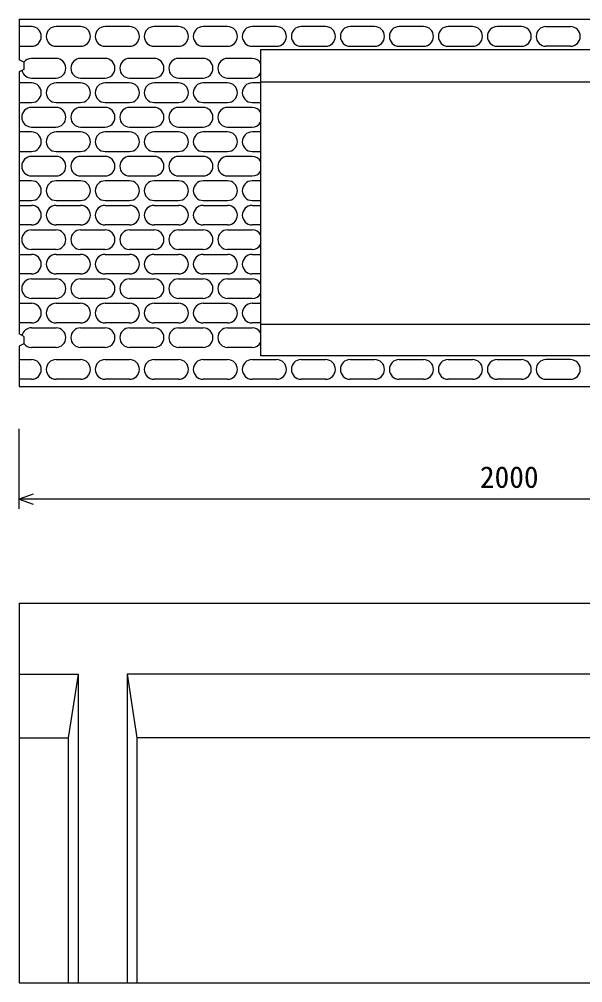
# Model space of a CAD drawing. Units: millimetres, scale not verified. Extents: x -16800 to 16800, y -5940 to 5940.
# Drawn here: x -9754 to -8604, y 1610 to 3577 of the extents above; entities that cross this region are included whole.
import ezdxf
from ezdxf.enums import TextEntityAlignment as Align

# ---------------------------------------------------------------- set-up
doc = ezdxf.new("R2010")
doc.units = ezdxf.units.MM
doc.header["$LTSCALE"] = 20
for name, color, linetype, lineweight in [('0-0_DIM', 7, 'Continuous', 25), ('0-2_HATCH', 6, 'Continuous', 25), ('0-5_OUTLINE', 3, 'Continuous', 25)]:
    doc.layers.add(name, color=color, linetype=linetype, lineweight=lineweight)
doc.styles.add('ＭＳ ゴシック', font='')
doc.styles.get('ＭＳ ゴシック').set_extended_font_data('MS Gothic')

msp = doc.modelspace()

# ---------------------------------------------------------------- linework, layer by layer
at = {"layer": '0-0_DIM'}
for p, q in [((-9753.82, 2576.92), (-9753.82, 2740.68)), ((-7753.82, 2596.92), (-9753.82, 2596.92))]:
    msp.add_line(p, q, dxfattribs=at)
msp.add_lwpolyline([(-9725.63, 2607.18), (-9753.82, 2596.92), (-9725.63, 2586.66)], dxfattribs=at)
at = {"layer": '0-2_HATCH'}
for p, q in [((-9728.82, 3561.84), (-9753.82, 3561.84)), ((-9628.64, 3561.84), (-9678.64, 3561.84)), ((-9528.64, 3561.84), (-9578.64, 3561.84)), ((-9428.64, 3561.84), (-9478.64, 3561.84)), ((-9328.64, 3561.84), (-9378.64, 3561.84)), ((-9228.64, 3561.84), (-9278.64, 3561.84)), ((-9128.64, 3561.84), (-9178.64, 3561.84)), ((-9028.64, 3561.84), (-9078.64, 3561.84)), ((-8928.64, 3561.84), (-8978.64, 3561.84)), ((-8828.64, 3561.84), (-8878.64, 3561.84)), ((-8729.01, 3561.84), (-8778.64, 3561.84)), ((-8679.01, 3561.84), (-8629.01, 3561.84)), ((-9753.82, 3521.84), (-9728.82, 3521.84)), ((-9678.64, 3521.84), (-9628.64, 3521.84)), ((-9578.64, 3521.84), (-9528.64, 3521.84)), ((-9478.64, 3521.84), (-9428.64, 3521.84)), ((-9378.64, 3521.84), (-9328.64, 3521.84)), ((-9278.64, 3521.84), (-9228.64, 3521.84)), ((-9178.64, 3521.84), (-9128.64, 3521.84)), ((-9078.64, 3521.84), (-9028.64, 3521.84)), ((-8978.64, 3521.84), (-8928.64, 3521.84)), ((-8878.64, 3521.84), (-8828.64, 3521.84)), ((-8778.64, 3521.84), (-8729.01, 3521.84)), ((-8629.01, 3521.84), (-8679.01, 3521.84)), ((-9678.82, 3496.84), (-9728.82, 3496.84)), ((-9578.64, 3496.84), (-9628.64, 3496.84)), ((-9478.64, 3496.84), (-9528.64, 3496.84)), ((-9378.64, 3496.84), (-9428.64, 3496.84)), ((-9278.64, 3496.84), (-9328.64, 3496.84)), ((-9728.82, 3446.84), (-9753.82, 3446.84)), ((-9728.82, 3456.84), (-9678.82, 3456.84)), ((-9628.64, 3446.84), (-9678.64, 3446.84)), ((-9628.64, 3456.84), (-9578.64, 3456.84)), ((-9528.64, 3446.84), (-9578.64, 3446.84)), ((-9528.64, 3456.84), (-9478.64, 3456.84)), ((-9428.64, 3446.84), (-9478.64, 3446.84)), ((-9428.64, 3456.84), (-9378.64, 3456.84)), ((-9328.64, 3446.84), (-9378.64, 3446.84)), ((-9328.64, 3456.84), (-9278.64, 3456.84)), ((-9261.32, 3446.84), (-9278.64, 3446.84)), ((-9753.82, 3406.84), (-9728.82, 3406.84)), ((-9678.64, 3406.84), (-9628.64, 3406.84)), ((-9578.64, 3406.84), (-9528.64, 3406.84)), ((-9478.64, 3406.84), (-9428.64, 3406.84)), ((-9378.64, 3406.84), (-9328.64, 3406.84)), ((-9278.64, 3406.84), (-9261.32, 3406.84)), ((-9678.82, 3396.84), (-9728.82, 3396.84)), ((-9578.64, 3396.84), (-9628.64, 3396.84)), ((-9478.64, 3396.84), (-9528.64, 3396.84)), ((-9378.64, 3396.84), (-9428.64, 3396.84)), ((-9278.64, 3396.84), (-9328.64, 3396.84)), ((-9728.82, 3346.84), (-9753.82, 3346.84)), ((-9728.82, 3356.84), (-9678.82, 3356.84)), ((-9628.64, 3346.84), (-9678.64, 3346.84)), ((-9628.64, 3356.84), (-9578.64, 3356.84)), ((-9528.64, 3346.84), (-9578.64, 3346.84)), ((-9528.64, 3356.84), (-9478.64, 3356.84)), ((-9428.64, 3346.84), (-9478.64, 3346.84)), ((-9428.64, 3356.84), (-9378.64, 3356.84)), ((-9328.64, 3346.84), (-9378.64, 3346.84)), ((-9328.64, 3356.84), (-9278.64, 3356.84)), ((-9261.32, 3346.84), (-9278.64, 3346.84)), ((-9753.82, 3306.84), (-9728.82, 3306.84)), ((-9678.64, 3306.84), (-9628.64, 3306.84)), ((-9578.64, 3306.84), (-9528.64, 3306.84)), ((-9478.64, 3306.84), (-9428.64, 3306.84)), ((-9378.64, 3306.84), (-9328.64, 3306.84)), ((-9278.64, 3306.84), (-9261.32, 3306.84)), ((-9678.82, 3296.84), (-9728.82, 3296.84)), ((-9578.64, 3296.84), (-9628.64, 3296.84)), ((-9478.64, 3296.84), (-9528.64, 3296.84)), ((-9378.64, 3296.84), (-9428.64, 3296.84)), ((-9278.64, 3296.84), (-9328.64, 3296.84)), ((-9728.82, 3246.84), (-9753.82, 3246.84)), ((-9728.82, 3256.84), (-9678.82, 3256.84)), ((-9628.64, 3246.84), (-9678.64, 3246.84)), ((-9628.64, 3256.84), (-9578.64, 3256.84)), ((-9528.64, 3246.84), (-9578.64, 3246.84)), ((-9528.64, 3256.84), (-9478.64, 3256.84)), ((-9428.64, 3246.84), (-9478.64, 3246.84)), ((-9428.64, 3256.84), (-9378.64, 3256.84)), ((-9328.64, 3246.84), (-9378.64, 3246.84)), ((-9328.64, 3256.84), (-9278.64, 3256.84)), ((-9261.32, 3246.84), (-9278.64, 3246.84)), ((-9753.82, 3206.84), (-9728.82, 3206.84)), ((-9678.64, 3206.84), (-9628.64, 3206.84)), ((-9578.64, 3206.84), (-9528.64, 3206.84)), ((-9478.64, 3206.84), (-9428.64, 3206.84)), ((-9378.64, 3206.84), (-9328.64, 3206.84)), ((-9278.64, 3206.84), (-9261.32, 3206.84)), ((-9753.82, 3196.84), (-9728.82, 3196.84)), ((-9678.64, 3196.84), (-9628.64, 3196.84)), ((-9578.64, 3196.84), (-9528.64, 3196.84)), ((-9478.64, 3196.84), (-9428.64, 3196.84)), ((-9378.64, 3196.84), (-9328.64, 3196.84)), ((-9278.64, 3196.84), (-9261.32, 3196.84)), ((-9728.82, 3156.84), (-9753.82, 3156.84)), ((-9628.64, 3156.84), (-9678.64, 3156.84)), ((-9528.64, 3156.84), (-9578.64, 3156.84)), ((-9428.64, 3156.84), (-9478.64, 3156.84)), ((-9328.64, 3156.84), (-9378.64, 3156.84)), ((-9261.32, 3156.84), (-9278.64, 3156.84)), ((-9728.82, 3146.84), (-9678.82, 3146.84)), ((-9628.64, 3146.84), (-9578.64, 3146.84)), ((-9528.64, 3146.84), (-9478.64, 3146.84)), ((-9428.64, 3146.84), (-9378.64, 3146.84)), ((-9328.64, 3146.84), (-9278.64, 3146.84)), ((-9753.82, 3096.84), (-9728.82, 3096.84)), ((-9678.82, 3106.84), (-9728.82, 3106.84)), ((-9678.64, 3096.84), (-9628.64, 3096.84)), ((-9578.64, 3106.84), (-9628.64, 3106.84)), ((-9578.64, 3096.84), (-9528.64, 3096.84)), ((-9478.64, 3106.84), (-9528.64, 3106.84)), ((-9478.64, 3096.84), (-9428.64, 3096.84)), ((-9378.64, 3106.84), (-9428.64, 3106.84)), ((-9378.64, 3096.84), (-9328.64, 3096.84)), ((-9278.64, 3106.84), (-9328.64, 3106.84)), ((-9278.64, 3096.84), (-9261.32, 3096.84)), ((-9728.82, 3056.84), (-9753.82, 3056.84)), ((-9628.64, 3056.84), (-9678.64, 3056.84)), ((-9528.64, 3056.84), (-9578.64, 3056.84)), ((-9428.64, 3056.84), (-9478.64, 3056.84)), ((-9328.64, 3056.84), (-9378.64, 3056.84)), ((-9261.32, 3056.84), (-9278.64, 3056.84)), ((-9728.82, 3046.84), (-9678.82, 3046.84)), ((-9628.64, 3046.84), (-9578.64, 3046.84)), ((-9528.64, 3046.84), (-9478.64, 3046.84)), ((-9428.64, 3046.84), (-9378.64, 3046.84)), ((-9328.64, 3046.84), (-9278.64, 3046.84)), ((-9753.82, 2996.84), (-9728.82, 2996.84)), ((-9678.82, 3006.84), (-9728.82, 3006.84)), ((-9678.64, 2996.84), (-9628.64, 2996.84)), ((-9578.64, 3006.84), (-9628.64, 3006.84)), ((-9578.64, 2996.84), (-9528.64, 2996.84)), ((-9478.64, 3006.84), (-9528.64, 3006.84)), ((-9478.64, 2996.84), (-9428.64, 2996.84)), ((-9378.64, 3006.84), (-9428.64, 3006.84)), ((-9378.64, 2996.84), (-9328.64, 2996.84)), ((-9278.64, 3006.84), (-9328.64, 3006.84)), ((-9278.64, 2996.84), (-9261.32, 2996.84)), ((-9728.82, 2956.84), (-9753.82, 2956.84)), ((-9628.64, 2956.84), (-9678.64, 2956.84)), ((-9528.64, 2956.84), (-9578.64, 2956.84)), ((-9428.64, 2956.84), (-9478.64, 2956.84)), ((-9328.64, 2956.84), (-9378.64, 2956.84)), ((-9261.32, 2956.84), (-9278.64, 2956.84)), ((-9728.82, 2946.84), (-9678.82, 2946.84)), ((-9628.64, 2946.84), (-9578.64, 2946.84)), ((-9528.64, 2946.84), (-9478.64, 2946.84)), ((-9428.64, 2946.84), (-9378.64, 2946.84)), ((-9328.64, 2946.84), (-9278.64, 2946.84)), ((-9678.82, 2906.84), (-9728.82, 2906.84)), ((-9578.64, 2906.84), (-9628.64, 2906.84)), ((-9478.64, 2906.84), (-9528.64, 2906.84)), ((-9378.64, 2906.84), (-9428.64, 2906.84)), ((-9278.64, 2906.84), (-9328.64, 2906.84)), ((-9753.82, 2881.84), (-9728.82, 2881.84)), ((-9678.64, 2881.84), (-9628.64, 2881.84)), ((-9578.64, 2881.84), (-9528.64, 2881.84)), ((-9478.64, 2881.84), (-9428.64, 2881.84)), ((-9378.64, 2881.84), (-9328.64, 2881.84)), ((-9278.64, 2881.84), (-9228.64, 2881.84)), ((-9178.64, 2881.84), (-9128.64, 2881.84)), ((-9078.64, 2881.84), (-9028.64, 2881.84)), ((-8978.64, 2881.84), (-8928.64, 2881.84)), ((-8878.64, 2881.84), (-8828.64, 2881.84)), ((-8778.64, 2881.84), (-8729.01, 2881.84)), ((-8629.01, 2881.84), (-8679.01, 2881.84)), ((-9728.82, 2841.84), (-9753.82, 2841.84)), ((-9628.64, 2841.84), (-9678.64, 2841.84)), ((-9528.64, 2841.84), (-9578.64, 2841.84)), ((-9428.64, 2841.84), (-9478.64, 2841.84)), ((-9328.64, 2841.84), (-9378.64, 2841.84)), ((-9228.64, 2841.84), (-9278.64, 2841.84)), ((-9128.64, 2841.84), (-9178.64, 2841.84)), ((-9028.64, 2841.84), (-9078.64, 2841.84)), ((-8928.64, 2841.84), (-8978.64, 2841.84)), ((-8828.64, 2841.84), (-8878.64, 2841.84)), ((-8729.01, 2841.84), (-8778.64, 2841.84)), ((-8679.01, 2841.84), (-8629.01, 2841.84))]:
    msp.add_line(p, q, dxfattribs=at)
for centre, start, end in [((-9728.82, 3541.84), 270, 90), ((-9678.64, 3541.84), 90, 270), ((-9628.64, 3541.84), 270, 90), ((-9578.64, 3541.84), 90, 270), ((-9528.64, 3541.84), 270, 90), ((-9478.64, 3541.84), 90, 270), ((-9428.64, 3541.84), 270, 90), ((-9378.64, 3541.84), 90, 270), ((-9328.64, 3541.84), 270, 90), ((-9278.64, 3541.84), 90, 270), ((-9228.64, 3541.84), 270, 90), ((-9178.64, 3541.84), 90, 270), ((-9128.64, 3541.84), 270, 90), ((-9078.64, 3541.84), 90, 270), ((-9028.64, 3541.84), 270, 90), ((-8978.64, 3541.84), 90, 270), ((-8928.64, 3541.84), 270, 90), ((-8878.64, 3541.84), 90, 270), ((-8828.64, 3541.84), 270, 90), ((-8778.64, 3541.84), 90, 270), ((-8729.01, 3541.84), 270, 90), ((-8679.01, 3541.84), 90, 270), ((-8629.01, 3541.84), 270, 90), ((-9728.82, 3476.84), 90, 142.00164), ((-9678.82, 3476.84), 270, 90), ((-9628.64, 3476.84), 90, 270), ((-9578.64, 3476.84), 270, 90), ((-9528.64, 3476.84), 90, 270), ((-9478.64, 3476.84), 270, 90), ((-9428.64, 3476.84), 90, 270), ((-9378.64, 3476.84), 270, 90), ((-9328.64, 3476.84), 90, 270), ((-9278.64, 3476.84), 30.02692, 90), ((-9728.82, 3476.84), 192.83871, 270), ((-9278.64, 3476.84), 270, 329.97733), ((-9728.82, 3426.84), 270, 90), ((-9678.64, 3426.84), 90, 270), ((-9628.64, 3426.84), 270, 90), ((-9578.64, 3426.84), 90, 270), ((-9528.64, 3426.84), 270, 90), ((-9478.64, 3426.84), 90, 270), ((-9428.64, 3426.84), 270, 90), ((-9378.64, 3426.84), 90, 270), ((-9328.64, 3426.84), 270, 90), ((-9278.64, 3426.84), 90, 270), ((-9728.82, 3376.84), 90.28109, 270), ((-9678.82, 3376.84), 270, 90), ((-9628.64, 3376.84), 90, 270), ((-9578.64, 3376.84), 270, 90), ((-9528.64, 3376.84), 90, 270), ((-9478.64, 3376.84), 270, 90), ((-9428.64, 3376.84), 90, 270), ((-9378.64, 3376.84), 270, 90), ((-9328.64, 3376.84), 90, 270), ((-9278.64, 3376.84), 30.02692, 90), ((-9278.64, 3376.84), 270, 329.97733), ((-9728.82, 3326.84), 270, 90), ((-9678.64, 3326.84), 90, 270), ((-9628.64, 3326.84), 270, 90), ((-9578.64, 3326.84), 90, 270), ((-9528.64, 3326.84), 270, 90), ((-9478.64, 3326.84), 90, 270), ((-9428.64, 3326.84), 270, 90), ((-9378.64, 3326.84), 90, 270), ((-9328.64, 3326.84), 270, 90), ((-9278.64, 3326.84), 90, 270), ((-9728.82, 3276.84), 90.28109, 270), ((-9678.82, 3276.84), 270, 90), ((-9628.64, 3276.84), 90, 270), ((-9578.64, 3276.84), 270, 90), ((-9528.64, 3276.84), 90, 270), ((-9478.64, 3276.84), 270, 90), ((-9428.64, 3276.84), 90, 270), ((-9378.64, 3276.84), 270, 90), ((-9328.64, 3276.84), 90, 270), ((-9278.64, 3276.84), 30.02692, 90), ((-9278.64, 3276.84), 270, 329.97733), ((-9728.82, 3226.84), 270, 90), ((-9678.64, 3226.84), 90, 270), ((-9628.64, 3226.84), 270, 90), ((-9578.64, 3226.84), 90, 270), ((-9528.64, 3226.84), 270, 90), ((-9478.64, 3226.84), 90, 270), ((-9428.64, 3226.84), 270, 90), ((-9378.64, 3226.84), 90, 270), ((-9328.64, 3226.84), 270, 90), ((-9278.64, 3226.84), 90, 270), ((-9728.82, 3176.84), 270, 90), ((-9678.64, 3176.84), 90, 270), ((-9628.64, 3176.84), 270, 90), ((-9578.64, 3176.84), 90, 270), ((-9528.64, 3176.84), 270, 90), ((-9478.64, 3176.84), 90, 270), ((-9428.64, 3176.84), 270, 90), ((-9378.64, 3176.84), 90, 270), ((-9328.64, 3176.84), 270, 90), ((-9278.64, 3176.84), 90, 270), ((-9728.82, 3126.84), 90, 270), ((-9678.82, 3126.84), 270, 90), ((-9628.64, 3126.84), 90, 270), ((-9578.64, 3126.84), 270, 90), ((-9528.64, 3126.84), 90, 270), ((-9478.64, 3126.84), 270, 90), ((-9428.64, 3126.84), 90, 270), ((-9378.64, 3126.84), 270, 90), ((-9328.64, 3126.84), 90, 270), ((-9278.64, 3126.84), 30.02267, 90), ((-9278.64, 3126.84), 270, 329.97308), ((-9728.82, 3076.84), 270, 90), ((-9678.64, 3076.84), 90, 270), ((-9628.64, 3076.84), 270, 90), ((-9578.64, 3076.84), 90, 270), ((-9528.64, 3076.84), 270, 90), ((-9478.64, 3076.84), 90, 270), ((-9428.64, 3076.84), 270, 90), ((-9378.64, 3076.84), 90, 270), ((-9328.64, 3076.84), 270, 90), ((-9278.64, 3076.84), 90, 270), ((-9728.82, 3026.84), 90, 270), ((-9678.82, 3026.84), 270, 90), ((-9628.64, 3026.84), 90, 270), ((-9578.64, 3026.84), 270, 90), ((-9528.64, 3026.84), 90, 270), ((-9478.64, 3026.84), 270, 90), ((-9428.64, 3026.84), 90, 270), ((-9378.64, 3026.84), 270, 90), ((-9328.64, 3026.84), 90, 270), ((-9278.64, 3026.84), 30.02267, 90), ((-9278.64, 3026.84), 270, 329.97308), ((-9728.82, 2976.84), 270, 90), ((-9678.64, 2976.84), 90, 270), ((-9628.64, 2976.84), 270, 90), ((-9578.64, 2976.84), 90, 270), ((-9528.64, 2976.84), 270, 90), ((-9478.64, 2976.84), 90, 270), ((-9428.64, 2976.84), 270, 90), ((-9378.64, 2976.84), 90, 270), ((-9328.64, 2976.84), 270, 90), ((-9278.64, 2976.84), 90, 270), ((-9728.82, 2926.84), 90, 167.16129), ((-9678.82, 2926.84), 270, 90), ((-9628.64, 2926.84), 90, 270), ((-9578.64, 2926.84), 270, 90), ((-9528.64, 2926.84), 90, 270), ((-9478.64, 2926.84), 270, 90), ((-9428.64, 2926.84), 90, 270), ((-9378.64, 2926.84), 270, 90), ((-9328.64, 2926.84), 90, 270), ((-9278.64, 2926.84), 30.02267, 90), ((-9728.82, 2926.84), 217.99836, 270), ((-9278.64, 2926.84), 270, 329.97308), ((-9728.82, 2861.84), 270, 90), ((-9678.64, 2861.84), 90, 270), ((-9628.64, 2861.84), 270, 90), ((-9578.64, 2861.84), 90, 270), ((-9528.64, 2861.84), 270, 90), ((-9478.64, 2861.84), 90, 270), ((-9428.64, 2861.84), 270, 90), ((-9378.64, 2861.84), 90, 270), ((-9328.64, 2861.84), 270, 90), ((-9278.64, 2861.84), 90, 270), ((-9228.64, 2861.84), 270, 90), ((-9178.64, 2861.84), 90, 270), ((-9128.64, 2861.84), 270, 90), ((-9078.64, 2861.84), 90, 270), ((-9028.64, 2861.84), 270, 90), ((-8978.64, 2861.84), 90, 270), ((-8928.64, 2861.84), 270, 90), ((-8878.64, 2861.84), 90, 270), ((-8828.64, 2861.84), 270, 90), ((-8778.64, 2861.84), 90, 270), ((-8729.01, 2861.84), 270, 90), ((-8679.01, 2861.84), 90, 270), ((-8629.01, 2861.84), 270, 90)]:
    msp.add_arc(centre, 20, start, end, dxfattribs=at)
at = {"layer": '0-5_OUTLINE'}
for p, q in [((-9753.82, 3576.84), (-7753.82, 3576.84)), ((-9753.82, 3576.84), (-9753.82, 3494.35)), ((-9261.32, 3514.34), (-9261.32, 2889.34)), ((-8246.32, 3514.34), (-9261.32, 3514.34)), ((-9744.82, 3489.35), (-9753.82, 3494.35)), ((-9261.32, 3449.34), (-8246.32, 3449.34)), ((-9261.32, 2954.34), (-8246.32, 2954.34)), ((-9744.82, 2929.34), (-9753.82, 2934.34)), ((-9744.82, 2914.34), (-9753.82, 2909.34)), ((-9744.82, 2929.34), (-9744.82, 2914.34)), ((-9753.82, 2909.34), (-9753.82, 2826.84)), ((-8246.32, 2889.34), (-9261.32, 2889.34)), ((-9753.82, 2826.84), (-7753.82, 2826.84)), ((-9753.82, 2384.63), (-7753.82, 2384.63)), ((-9753.82, 2384.63), (-9753.82, 1609.63)), ((-9753.82, 2239.63), (-9633.82, 2239.63)), ((-9633.82, 2239.63), (-9653.82, 2109.63)), ((-9633.82, 2239.63), (-9633.82, 1609.63)), ((-9533.82, 2239.63), (-9533.82, 1609.63)), ((-9533.82, 2239.63), (-9513.82, 2109.63)), ((-7973.82, 2239.63), (-9533.82, 2239.63)), ((-9753.82, 2109.63), (-9653.82, 2109.63)), ((-9653.82, 2109.63), (-9653.82, 1609.63)), ((-9513.82, 2109.63), (-9513.82, 1609.63)), ((-7993.82, 2109.63), (-9513.82, 2109.63)), ((-9753.82, 1609.63), (-7753.82, 1609.63))]:
    msp.add_line(p, q, dxfattribs=at)
msp.add_lwpolyline([(-9744.82, 3489.35), (-9744.82, 3474.34), (-9753.82, 3469.34), (-9753.82, 2934.34)], dxfattribs=at)

# ---------------------------------------------------------------- texts
at = {"layer": '0-0_DIM', "style": 'ＭＳ ゴシック'}
msp.add_text('2000', height=43.99, dxfattribs=at).set_placement((-8813.82, 2606.92), align=Align.BOTTOM_LEFT)

doc.saveas('drawing.dxf')
